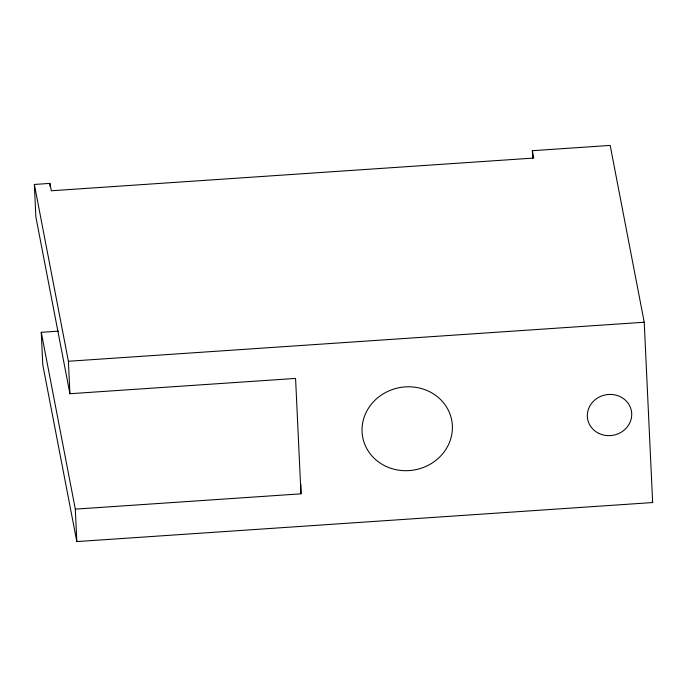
<?xml version="1.0" encoding="UTF-8"?>
<svg xmlns="http://www.w3.org/2000/svg" width="687" height="687" viewBox="0 0 687 687"><rect width="100%" height="100%" fill="white"/><g stroke="black" fill="none" stroke-linecap="round" stroke-linejoin="round"><path stroke-width="1.03" d="M41.263 332.31L75.312 509.127L300.975 493.833L295.573 378.425L69.919 393.72L35.87 216.903L34.35 184.451L49.911 183.395L51.327 190.763L533.773 158.062L532.356 150.693L610.176 145.421L644.226 322.237L652.65 502.549L76.824 541.579L42.774 364.763L41.263 332.31L58.378 331.151M34.35 184.451L68.399 361.268L644.226 322.237M652.246 500.445L652.65 502.549M532.356 150.693L532.708 158.122M68.399 361.268L69.919 393.72M75.312 509.127L76.824 541.579M49.911 183.395L50.065 186.572M300.812 484.189L300.975 493.833M599.27 433.583A22.259 20.55 -10.9 0 0 631.705 413.531A22.259 20.55 -10.9 0 0 597.604 397.979A22.259 20.55 -10.9 0 0 599.27 433.583M386.334 466.516A45.316 41.838 -10.9 0 0 452.364 425.682A45.316 41.838 -10.9 0 0 382.942 394.029A45.316 41.838 -10.9 0 0 386.334 466.516"/></g></svg>
